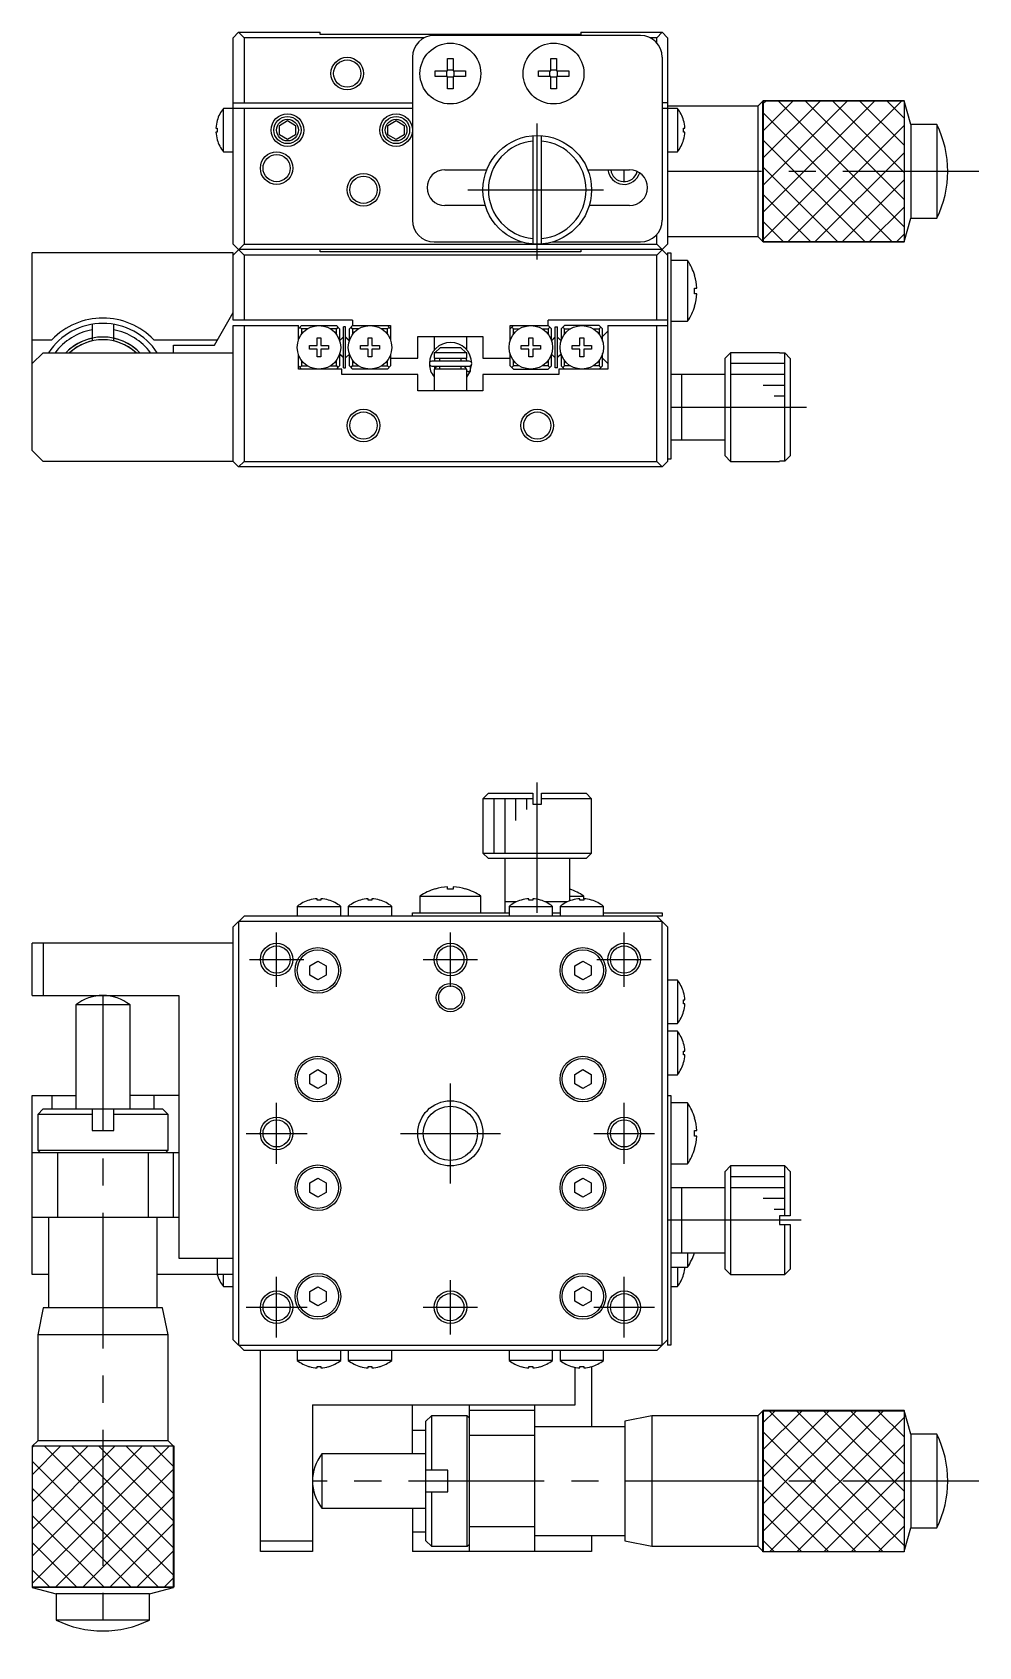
# Model space of a CAD drawing. Extents: x -35 to 380, y 1 to 266.
# Drawn here: x 104.2 to 191.4, y 117.4 to 266 of the extents above; entities that cross this region are included whole.
import ezdxf

# ---------------------------------------------------------------- set-up
doc = ezdxf.new("R2010")
doc.units = 0
doc.header["$LTSCALE"] = 10
doc.linetypes.add('CENTER', pattern=[2, 1.25, -0.25, 0.25, -0.25])
doc.layers.get('0').update_dxf_attribs({"linetype": 'CONTINUOUS'})
doc.layers.add('CENTER', color=1, linetype='CENTER')

msp = doc.modelspace()

# ---------------------------------------------------------------- linework, layer by layer
at = {"color": 7, "linetype": 'CONTINUOUS'}
for p, q in [((122.737379, 265.497063), (123.237379, 265.997063)), ((123.237379, 265.997063), (123.737379, 265.497063)), ((123.237379, 265.997063), (130.737379, 265.997063)), ((130.737379, 265.797063), (130.737379, 265.997063)), ((154.737379, 265.997063), (154.737379, 265.797063)), ((154.737379, 265.997063), (162.237379, 265.997063)), ((161.737379, 265.497063), (162.237379, 265.997063)), ((162.237379, 265.997063), (162.737379, 265.497063)), ((122.737379, 246.497063), (122.737379, 265.497063)), ((123.737379, 265.497063), (123.737379, 259.497063)), ((140.365599, 265.497063), (123.737379, 265.497063)), ((154.737379, 265.797063), (130.737379, 265.797063)), ((160.237379, 265.697063), (141.237379, 265.697063)), ((161.737379, 265.497063), (161.109158, 265.497063)), ((161.737379, 265.019938), (161.737379, 265.497063)), ((162.737379, 265.497063), (162.737379, 246.497063)), ((139.237379, 263.697063), (139.237379, 248.697063)), ((142.477379, 263.596202), (142.997379, 263.596202)), ((142.477379, 262.457063), (142.477379, 263.596202)), ((142.997379, 263.596202), (142.997379, 262.457063)), ((151.977379, 263.596202), (152.497379, 263.596202)), ((151.977379, 262.457063), (151.977379, 263.596202)), ((152.497379, 263.596202), (152.497379, 262.457063)), ((162.237379, 263.697063), (162.237379, 248.697063)), ((141.338239, 261.937063), (141.338239, 262.457063)), ((141.338239, 262.457063), (142.477379, 262.457063)), ((142.477379, 261.937063), (141.338239, 261.937063)), ((142.407937, 261.937063), (142.407937, 262.457063)), ((142.477379, 262.526504), (142.997379, 262.526504)), ((142.477379, 260.797923), (142.477379, 261.937063)), ((142.997379, 261.867621), (142.477379, 261.867621)), ((142.997379, 262.457063), (144.136518, 262.457063)), ((142.997379, 261.937063), (142.997379, 260.797923)), ((144.136518, 261.937063), (142.997379, 261.937063)), ((143.06682, 262.457063), (143.06682, 261.937063)), ((144.136518, 262.457063), (144.136518, 261.937063)), ((150.838239, 261.937063), (150.838239, 262.457063)), ((150.838239, 262.457063), (151.977379, 262.457063)), ((151.977379, 261.937063), (150.838239, 261.937063)), ((151.907937, 261.937063), (151.907937, 262.457063)), ((151.977379, 262.526504), (152.497379, 262.526504)), ((151.977379, 260.797923), (151.977379, 261.937063)), ((152.497379, 261.867621), (151.977379, 261.867621)), ((152.497379, 262.457063), (153.636518, 262.457063)), ((152.497379, 261.937063), (152.497379, 260.797923)), ((153.636518, 261.937063), (152.497379, 261.937063)), ((152.56682, 262.457063), (152.56682, 261.937063)), ((153.636518, 262.457063), (153.636518, 261.937063)), ((142.997379, 260.797923), (142.477379, 260.797923)), ((152.497379, 260.797923), (151.977379, 260.797923)), ((121.839379, 254.997063), (121.839379, 258.997063)), ((139.237379, 258.997063), (121.839379, 258.997063)), ((122.737379, 259.497063), (139.237379, 259.497063)), ((123.737379, 258.997063), (123.737379, 246.497063)), ((162.737379, 259.497063), (162.237379, 259.497063)), ((163.635378, 258.997063), (162.237379, 258.997063)), ((171.037383, 259.197059), (162.737379, 259.197059)), ((163.635378, 258.997063), (163.635378, 254.997063)), ((171.537385, 259.697062), (171.037383, 259.197059)), ((171.037383, 259.197059), (171.037383, 247.197067)), ((184.537386, 259.697062), (171.537385, 259.697062)), ((171.537385, 259.697062), (171.537385, 246.697064)), ((185.126874, 257.497063), (184.537386, 259.697062)), ((184.537386, 259.697062), (184.537386, 246.697064)), ((121.14752, 257.177063), (121.267857, 257.177063)), ((121.263234, 257.885678), (121.267857, 257.883424)), ((121.267857, 257.177063), (121.267857, 256.817063)), ((126.987379, 257.430075), (127.737379, 257.863088)), ((126.987379, 256.56405), (126.987379, 257.430075)), ((127.737379, 257.863088), (128.487379, 257.430075)), ((128.487379, 257.430075), (128.487379, 256.56405)), ((136.987379, 257.430075), (137.737379, 257.863088)), ((136.987379, 256.56405), (136.987379, 257.430075)), ((137.737379, 257.863088), (138.487379, 257.430075)), ((138.487379, 257.430075), (138.487379, 256.56405)), ((164.2069, 257.883424), (164.211523, 257.885678)), ((164.2069, 256.817063), (164.2069, 257.177063)), ((164.2069, 257.177063), (164.327237, 257.177063)), ((187.537385, 257.497063), (185.126874, 257.497063)), ((185.126874, 257.497063), (185.126874, 248.897063)), ((187.537385, 257.497063), (187.537385, 248.897063)), ((121.267857, 256.817063), (121.14752, 256.817063)), ((121.267857, 256.110701), (121.263234, 256.108447)), ((127.737379, 256.131037), (126.987379, 256.56405)), ((128.487379, 256.56405), (127.737379, 256.131037)), ((137.737379, 256.131037), (136.987379, 256.56405)), ((138.487379, 256.56405), (137.737379, 256.131037)), ((150.337379, 256.481037), (150.337379, 246.513088)), ((151.137379, 246.513088), (151.137379, 256.481037)), ((164.327237, 256.817063), (164.2069, 256.817063)), ((164.211523, 256.108447), (164.2069, 256.110701)), ((121.839379, 254.997063), (122.737379, 254.997063)), ((162.737379, 254.997063), (163.635378, 254.997063)), ((142.237379, 253.347063), (146.09222, 253.347063)), ((155.382537, 253.347063), (159.237379, 253.347063)), ((158.737379, 252.247063), (158.737379, 253.347063)), ((145.952245, 250.047063), (142.237379, 250.047063)), ((159.237379, 250.047063), (155.522512, 250.047063)), ((184.537386, 246.697064), (185.126874, 248.897063)), ((185.126874, 248.897063), (187.537385, 248.897063)), ((141.237379, 246.697063), (149.337379, 246.697063)), ((152.137379, 246.697063), (160.237379, 246.697063)), ((161.737379, 246.497063), (161.737379, 247.374187)), ((162.737379, 247.197067), (171.037383, 247.197067)), ((171.037383, 247.197067), (171.537385, 246.697064)), ((171.537385, 246.697064), (184.537386, 246.697064)), ((122.737379, 245.697063), (104.237379, 245.697063)), ((104.237379, 227.497063), (104.237379, 245.697063)), ((122.737379, 246.497063), (123.737379, 245.497063)), ((122.737379, 245.497063), (123.737379, 246.497063)), ((122.737379, 239.497063), (122.737379, 245.697063)), ((162.237379, 245.997063), (123.237379, 245.997063)), ((123.737379, 246.497063), (161.737379, 246.497063)), ((161.737379, 245.497063), (123.737379, 245.497063)), ((123.737379, 245.497063), (123.737379, 239.497063)), ((130.737379, 245.797063), (130.737379, 245.997063)), ((154.737379, 245.797063), (130.737379, 245.797063)), ((154.737379, 245.997063), (154.737379, 245.797063)), ((161.737379, 246.497063), (162.737379, 245.497063)), ((161.737379, 245.497063), (162.737379, 246.497063)), ((161.737379, 239.497063), (161.737379, 245.497063)), ((162.737379, 245.697063), (163.037379, 245.697063)), ((162.737379, 245.697063), (162.737379, 226.497063)), ((163.037379, 245.697063), (163.037379, 226.697063)), ((164.579842, 244.997063), (163.037379, 244.997063)), ((164.579842, 244.997063), (164.579842, 239.397063)), ((165.230583, 243.596202), (165.236752, 243.59921)), ((165.230583, 241.937063), (165.230583, 242.457063)), ((165.230583, 242.457063), (165.42384, 242.457063)), ((165.42384, 241.937063), (165.230583, 241.937063)), ((165.236752, 240.794915), (165.230583, 240.797923)), ((121.005328, 237.197063), (122.737378, 240.197063)), ((133.737379, 239.497063), (122.737379, 239.497063)), ((133.737379, 239.497063), (133.737379, 238.997063)), ((151.737379, 238.997063), (151.737379, 239.497063)), ((162.737379, 239.497063), (151.737379, 239.497063)), ((163.037379, 239.397063), (164.579842, 239.397063)), ((109.737378, 239.113142), (109.737378, 237.584545)), ((111.737378, 237.584545), (111.737378, 239.113142)), ((122.737379, 226.497063), (122.737379, 238.997063)), ((122.737379, 238.997063), (128.737379, 238.997063)), ((123.737379, 238.997063), (123.737379, 226.497063)), ((128.737379, 237.621562), (128.737379, 238.997063)), ((129.037379, 238.997063), (128.737379, 238.697063)), ((129.037379, 238.697063), (128.887379, 238.847063)), ((129.037379, 238.997063), (132.237379, 238.997063)), ((129.037379, 238.697063), (129.037379, 238.197063)), ((129.583813, 238.697063), (129.037379, 238.697063)), ((130.457379, 237.883424), (130.817379, 237.883424)), ((130.457379, 237.177063), (130.457379, 237.883424)), ((130.817379, 237.883424), (130.817379, 237.177063)), ((132.237379, 238.697063), (131.690944, 238.697063)), ((132.237379, 238.997063), (132.537379, 238.697063)), ((132.387379, 238.847063), (132.237379, 238.697063)), ((132.237379, 238.197063), (132.237379, 238.697063)), ((132.537379, 238.697063), (132.537379, 237.696111)), ((132.82828, 237.898624), (132.540778, 237.611122)), ((133.087379, 238.897063), (132.887379, 238.897063)), ((132.887379, 235.097063), (132.887379, 238.897063)), ((133.087379, 235.097063), (133.087379, 238.897063)), ((133.111122, 237.898624), (133.425513, 237.584233)), ((133.433979, 237.611122), (133.146478, 237.898624)), ((133.737379, 238.997063), (133.437379, 238.697063)), ((133.437379, 237.696111), (133.437379, 238.697063)), ((133.737379, 238.697063), (133.587379, 238.847063)), ((133.737379, 238.997063), (137.237379, 238.997063)), ((133.737379, 238.697063), (133.737379, 238.197063)), ((134.283813, 238.697063), (133.737379, 238.697063)), ((135.157379, 237.883424), (135.517379, 237.883424)), ((135.157379, 237.177063), (135.157379, 237.883424)), ((135.517379, 237.883424), (135.517379, 237.177063)), ((136.937379, 238.697063), (136.390944, 238.697063)), ((136.937379, 238.997063), (137.237379, 238.697063)), ((137.087379, 238.847063), (136.937379, 238.697063)), ((136.937379, 238.197063), (136.937379, 238.697063)), ((137.237379, 238.997063), (137.237379, 237.621562)), ((139.737379, 235.997063), (139.737379, 237.997063)), ((139.737379, 237.997063), (145.737379, 237.997063)), ((141.237379, 237.997063), (141.237379, 236.724808)), ((144.237379, 236.763426), (144.237379, 237.997063)), ((145.737379, 237.997063), (145.737379, 235.997063)), ((148.237379, 237.621562), (148.237379, 238.997063)), ((148.237379, 238.997063), (151.737379, 238.997063)), ((148.237379, 238.697063), (148.537379, 238.997063)), ((148.387379, 238.847063), (148.537379, 238.697063)), ((148.537379, 238.197063), (148.537379, 238.697063)), ((148.537379, 238.697063), (149.083813, 238.697063)), ((149.957379, 237.883424), (150.317379, 237.883424)), ((149.957379, 237.177063), (149.957379, 237.883424)), ((150.317379, 237.883424), (150.317379, 237.177063)), ((151.190944, 238.697063), (151.737379, 238.697063)), ((151.737379, 238.997063), (152.037379, 238.697063)), ((151.737379, 238.697063), (151.887379, 238.847063)), ((151.737379, 238.697063), (151.737379, 238.197063)), ((152.037379, 237.696111), (152.037379, 238.697063)), ((152.32828, 237.898624), (152.040778, 237.611122)), ((152.363635, 237.898624), (152.049244, 237.584233)), ((152.387379, 238.897063), (152.587379, 238.897063)), ((152.387379, 235.097063), (152.387379, 238.897063)), ((152.587379, 235.097063), (152.587379, 238.897063)), ((152.933979, 237.611122), (152.646478, 237.898624)), ((152.937379, 238.697063), (153.237379, 238.997063)), ((152.937379, 238.697063), (152.937379, 237.696111)), ((153.087379, 238.847063), (153.237379, 238.697063)), ((156.437379, 238.997063), (153.237379, 238.997063)), ((153.237379, 238.697063), (153.783813, 238.697063)), ((153.237379, 238.197063), (153.237379, 238.697063)), ((154.657379, 237.883424), (155.017379, 237.883424)), ((154.657379, 237.177063), (154.657379, 237.883424)), ((155.017379, 237.883424), (155.017379, 237.177063)), ((155.890944, 238.697063), (156.437379, 238.697063)), ((156.437379, 238.997063), (156.737379, 238.697063)), ((156.437379, 238.697063), (156.587379, 238.847063)), ((156.437379, 238.697063), (156.437379, 238.197063)), ((156.737379, 237.621562), (156.737379, 238.697063)), ((157.237379, 238.477807), (156.756635, 237.997063)), ((156.756635, 237.559607), (156.756635, 237.997063)), ((157.237379, 238.997063), (157.237379, 234.997063)), ((157.237379, 238.997063), (162.737379, 238.997063)), ((161.737379, 226.497063), (161.737379, 238.997063)), ((104.237379, 237.697063), (106.046963, 237.697063)), ((105.237379, 236.497063), (104.237379, 235.497063)), ((105.237379, 236.497063), (122.737379, 236.497063)), ((115.427794, 237.697063), (121.294003, 237.697063)), ((117.237379, 237.197063), (121.005328, 237.197063)), ((117.237379, 236.497063), (117.237379, 237.197063)), ((128.737379, 234.997063), (128.737379, 236.372563)), ((129.751017, 237.177063), (130.457379, 237.177063)), ((129.751017, 236.817063), (129.751017, 237.177063)), ((130.457379, 236.817063), (129.751017, 236.817063)), ((130.457379, 236.110701), (130.457379, 236.817063)), ((130.817379, 237.177063), (131.52374, 237.177063)), ((130.817379, 236.817063), (130.817379, 236.110701)), ((131.52374, 236.817063), (130.817379, 236.817063)), ((131.52374, 237.177063), (131.52374, 236.817063)), ((132.518256, 237.676989), (132.537379, 237.696111)), ((132.537379, 236.298014), (132.518256, 236.317136)), ((132.537379, 236.298014), (132.537379, 235.297063)), ((132.540778, 236.383003), (132.82828, 236.095501)), ((132.863635, 236.095501), (132.549244, 236.409892)), ((133.146478, 236.095501), (133.433979, 236.383003)), ((133.437379, 237.696111), (133.456501, 237.676989)), ((133.456501, 236.317136), (133.437379, 236.298014)), ((133.437379, 235.297063), (133.437379, 236.298014)), ((134.451017, 237.177063), (135.157379, 237.177063)), ((134.451017, 236.817063), (134.451017, 237.177063)), ((135.157379, 236.817063), (134.451017, 236.817063)), ((135.157379, 236.110701), (135.157379, 236.817063)), ((135.517379, 237.177063), (136.22374, 237.177063)), ((135.517379, 236.817063), (135.517379, 236.110701)), ((136.22374, 236.817063), (135.517379, 236.817063)), ((136.22374, 237.177063), (136.22374, 236.817063)), ((137.237379, 236.372563), (137.237379, 235.297063)), ((141.237379, 236.497063), (141.237379, 235.997063)), ((144.237379, 236.497063), (141.237379, 236.497063)), ((141.291695, 236.497063), (141.820863, 236.997063)), ((141.820863, 236.997063), (143.653894, 236.997063)), ((143.653894, 236.997063), (144.183062, 236.497063)), ((144.237379, 235.997063), (144.237379, 236.497063)), ((148.237379, 235.297063), (148.237379, 236.372563)), ((149.251017, 237.177063), (149.957379, 237.177063)), ((149.251017, 236.817063), (149.251017, 237.177063)), ((149.957379, 236.817063), (149.251017, 236.817063)), ((149.957379, 236.110701), (149.957379, 236.817063)), ((150.317379, 237.177063), (151.02374, 237.177063)), ((150.317379, 236.817063), (150.317379, 236.110701)), ((151.02374, 236.817063), (150.317379, 236.817063)), ((151.02374, 237.177063), (151.02374, 236.817063)), ((152.037379, 237.696111), (152.018256, 237.676989)), ((152.018256, 236.317136), (152.037379, 236.298014)), ((152.037379, 235.297063), (152.037379, 236.298014)), ((152.040778, 236.383003), (152.32828, 236.095501)), ((152.611122, 236.095501), (152.925513, 236.409892)), ((152.646478, 236.095501), (152.933979, 236.383003)), ((152.956501, 237.676989), (152.937379, 237.696111)), ((152.937379, 236.298014), (152.956501, 236.317136)), ((152.937379, 236.298014), (152.937379, 235.297063)), ((153.951017, 237.177063), (154.657379, 237.177063)), ((153.951017, 236.817063), (153.951017, 237.177063)), ((154.657379, 236.817063), (153.951017, 236.817063)), ((154.657379, 236.110701), (154.657379, 236.817063)), ((155.017379, 237.177063), (155.72374, 237.177063)), ((155.017379, 236.817063), (155.017379, 236.110701)), ((155.72374, 236.817063), (155.017379, 236.817063)), ((155.72374, 237.177063), (155.72374, 236.817063)), ((156.737379, 235.297063), (156.737379, 236.372563)), ((156.756635, 235.997063), (156.756635, 236.434518)), ((168.537379, 236.497063), (168.037379, 235.997063)), ((168.537379, 236.497063), (168.537379, 226.497063)), ((173.037379, 236.497063), (168.537379, 236.497063)), ((173.037379, 236.497063), (173.037379, 236.481037)), ((173.037379, 236.481037), (173.537379, 236.481037)), ((173.537379, 226.513088), (173.537379, 236.481037)), ((173.537379, 236.481037), (174.037379, 235.979249)), ((128.737379, 235.297063), (129.037379, 234.997063)), ((132.737379, 234.997063), (128.737379, 234.997063)), ((128.887379, 235.147063), (129.037379, 235.297063)), ((129.037379, 235.797063), (129.037379, 235.297063)), ((129.037379, 235.297063), (129.583813, 235.297063)), ((130.817379, 236.110701), (130.457379, 236.110701)), ((131.690944, 235.297063), (132.237379, 235.297063)), ((132.237379, 235.297063), (132.237379, 235.797063)), ((132.237379, 235.297063), (132.387379, 235.147063)), ((132.537379, 235.297063), (132.237379, 234.997063)), ((132.737379, 234.497063), (132.737379, 234.997063)), ((132.887379, 235.097063), (133.087379, 235.097063)), ((133.437379, 235.297063), (133.737379, 234.997063)), ((133.587379, 235.147063), (133.737379, 235.297063)), ((133.737379, 235.797063), (133.737379, 235.297063)), ((133.737379, 235.297063), (134.283813, 235.297063)), ((136.937379, 234.997063), (133.737379, 234.997063)), ((135.517379, 236.110701), (135.157379, 236.110701)), ((136.390944, 235.297063), (136.937379, 235.297063)), ((136.937379, 235.297063), (136.937379, 235.797063)), ((136.937379, 235.297063), (137.087379, 235.147063)), ((137.237379, 235.297063), (136.937379, 234.997063)), ((137.237379, 235.997063), (139.737379, 235.997063)), ((144.478034, 235.725904), (141.028034, 235.725904)), ((141.028034, 235.275904), (144.478034, 235.275904)), ((141.237379, 235.997063), (144.237379, 235.997063)), ((144.237379, 234.997063), (141.237379, 234.997063)), ((141.237379, 234.997063), (141.237379, 232.997063)), ((141.339255, 234.997025), (141.268836, 235.275868)), ((141.269111, 235.725958), (141.336363, 235.997207)), ((141.356411, 235.006434), (141.356778, 235.020057)), ((141.356567, 234.99706), (141.356411, 235.006434)), ((141.356778, 235.020057), (141.357847, 235.033646)), ((141.357847, 235.033646), (141.359616, 235.047162)), ((141.359616, 235.047162), (141.362079, 235.060569)), ((141.362079, 235.060569), (141.365228, 235.07383)), ((141.365228, 235.07383), (141.369053, 235.08691)), ((141.369053, 235.08691), (141.373542, 235.099772)), ((141.373542, 235.099772), (141.378681, 235.112384)), ((141.378681, 235.112384), (141.384454, 235.124712)), ((141.384454, 235.124712), (141.390843, 235.136726)), ((141.390843, 235.136726), (141.39783, 235.148394)), ((141.39783, 235.148394), (141.405393, 235.159688)), ((141.405393, 235.159688), (141.41351, 235.170581)), ((141.41351, 235.170581), (141.422159, 235.181047)), ((141.422159, 235.181047), (141.431315, 235.191062)), ((141.431315, 235.191062), (141.440952, 235.200603)), ((141.440952, 235.200603), (141.451045, 235.209648)), ((141.451045, 235.209648), (141.461567, 235.218179)), ((141.461567, 235.218179), (141.472491, 235.226176)), ((141.472491, 235.226176), (141.483788, 235.233623)), ((141.483788, 235.233623), (141.49543, 235.240505)), ((141.49543, 235.240505), (141.507388, 235.246807)), ((141.507388, 235.246807), (141.519633, 235.252517)), ((141.519633, 235.252517), (141.532135, 235.257624)), ((141.532135, 235.257624), (141.544865, 235.262117)), ((141.544865, 235.262117), (141.557792, 235.265989)), ((141.557792, 235.265989), (141.570887, 235.269231)), ((141.570887, 235.269231), (141.584117, 235.271838)), ((141.584117, 235.271838), (141.597454, 235.273805)), ((141.597454, 235.273805), (141.610867, 235.275129)), ((141.610867, 235.275129), (141.624325, 235.275807)), ((141.624325, 235.275807), (141.631541, 235.275904)), ((141.737379, 235.997063), (141.737379, 235.725904)), ((141.737379, 235.275904), (141.737379, 234.997063)), ((143.737379, 235.725904), (143.737379, 235.997063)), ((143.737379, 234.997063), (143.737379, 235.275904)), ((143.874528, 235.275904), (143.887288, 235.275606)), ((143.887288, 235.275606), (143.900725, 235.274663)), ((143.900725, 235.274663), (143.9141, 235.273075)), ((143.9141, 235.273075), (143.927381, 235.270848)), ((143.927381, 235.270848), (143.940539, 235.267985)), ((143.940539, 235.267985), (143.953543, 235.264493)), ((143.953543, 235.264493), (143.966363, 235.260379)), ((143.966363, 235.260379), (143.97897, 235.255651)), ((143.97897, 235.255651), (143.991335, 235.250319)), ((143.991335, 235.250319), (144.003429, 235.244393)), ((144.003429, 235.244393), (144.015222, 235.237887)), ((144.015222, 235.237887), (144.026687, 235.230812)), ((144.026687, 235.230812), (144.037796, 235.223185)), ((144.037796, 235.223185), (144.048522, 235.21502)), ((144.048522, 235.21502), (144.058838, 235.206335)), ((144.058838, 235.206335), (144.068717, 235.197148)), ((144.068717, 235.197148), (144.078135, 235.187479)), ((144.078135, 235.187479), (144.087065, 235.17735)), ((144.087065, 235.17735), (144.095486, 235.166783)), ((144.095486, 235.166783), (144.103372, 235.155801)), ((144.103372, 235.155801), (144.110702, 235.14443)), ((144.110702, 235.14443), (144.117456, 235.132696)), ((144.117456, 235.132696), (144.123612, 235.120628)), ((144.123612, 235.120628), (144.129153, 235.108255)), ((144.129153, 235.108255), (144.134061, 235.095607)), ((144.134061, 235.095607), (144.138321, 235.082716)), ((144.138321, 235.082716), (144.14192, 235.069616)), ((144.14192, 235.069616), (144.144844, 235.05634)), ((144.144844, 235.05634), (144.147083, 235.042923)), ((144.147083, 235.042923), (144.148631, 235.029402)), ((144.148631, 235.029402), (144.14948, 235.015812)), ((144.14948, 235.015812), (144.149628, 235.002191)), ((144.149628, 235.002191), (144.149501, 234.997059)), ((144.169528, 235.997096), (144.237187, 235.725961)), ((144.534826, 234.7116), (144.237367, 234.810825)), ((144.237379, 232.997063), (144.237379, 234.997063)), ((144.253331, 234.813349), (144.237379, 234.821394)), ((144.269871, 234.80528), (144.253331, 234.813349)), ((144.286877, 234.797247), (144.269871, 234.80528)), ((144.304224, 234.789308), (144.286877, 234.797247)), ((144.534877, 234.711815), (144.701481, 235.471206)), ((144.547238, 235.274765), (144.542775, 235.285522)), ((144.559839, 235.241313), (144.547238, 235.274765)), ((144.570751, 235.207287), (144.559839, 235.241313)), ((144.56461, 234.78516), (144.574812, 234.819412)), ((144.579948, 235.172769), (144.570751, 235.207287)), ((144.574812, 234.819412), (144.583287, 234.854118)), ((144.587408, 235.137844), (144.579948, 235.172769)), ((144.583287, 234.854118), (144.590016, 234.889195)), ((144.593113, 235.102597), (144.587408, 235.137844)), ((144.590016, 234.889195), (144.594981, 234.924556)), ((144.597049, 235.067114), (144.593113, 235.102597)), ((144.594981, 234.924556), (144.598173, 234.960116)), ((144.599208, 235.031482), (144.597049, 235.067114)), ((144.598173, 234.960116), (144.599582, 234.995787)), ((144.599582, 234.995787), (144.599208, 235.031482)), ((145.737379, 235.997063), (148.237379, 235.997063)), ((148.237379, 235.297063), (148.537379, 234.997063)), ((148.537379, 235.297063), (148.387379, 235.147063)), ((148.537379, 235.297063), (148.537379, 235.797063)), ((149.083813, 235.297063), (148.537379, 235.297063)), ((148.537379, 234.997063), (151.737379, 234.997063)), ((150.317379, 236.110701), (149.957379, 236.110701)), ((151.737379, 235.297063), (151.190944, 235.297063)), ((151.737379, 235.797063), (151.737379, 235.297063)), ((151.887379, 235.147063), (151.737379, 235.297063)), ((152.037379, 235.297063), (151.737379, 234.997063)), ((152.587379, 235.097063), (152.387379, 235.097063)), ((152.737379, 234.997063), (152.737379, 234.497063)), ((157.237379, 234.997063), (152.737379, 234.997063)), ((152.937379, 235.297063), (153.237379, 234.997063)), ((153.237379, 235.297063), (153.087379, 235.147063)), ((153.237379, 235.297063), (153.237379, 235.797063)), ((153.783813, 235.297063), (153.237379, 235.297063)), ((155.017379, 236.110701), (154.657379, 236.110701)), ((156.437379, 235.297063), (155.890944, 235.297063)), ((156.437379, 235.797063), (156.437379, 235.297063)), ((156.587379, 235.147063), (156.437379, 235.297063)), ((156.737379, 235.297063), (156.437379, 234.997063)), ((156.756635, 235.997063), (157.237379, 235.516319)), ((168.037379, 226.997063), (168.037379, 235.997063)), ((174.037379, 235.979249), (174.037379, 227.014876)), ((139.737379, 234.497063), (132.737379, 234.497063)), ((139.737379, 232.997063), (139.737379, 234.497063)), ((140.941369, 234.782762), (140.966182, 234.720097)), ((140.966288, 234.724536), (140.965811, 234.72182)), ((140.966182, 234.720097), (140.965811, 234.72182)), ((140.965814, 234.721814), (140.967226, 234.722425)), ((140.966657, 234.719271), (140.966182, 234.720097)), ((144.237582, 234.238833), (144.538814, 234.720662)), ((144.321787, 234.781521), (144.304224, 234.789308)), ((144.339437, 234.773943), (144.321787, 234.781521)), ((144.357044, 234.76663), (144.339437, 234.773943)), ((144.374482, 234.759635), (144.357044, 234.76663)), ((144.391621, 234.753008), (144.374482, 234.759635)), ((144.408337, 234.746798), (144.391621, 234.753008)), ((144.424509, 234.741052), (144.408337, 234.746798)), ((144.440017, 234.735809), (144.424509, 234.741052)), ((144.454749, 234.73111), (144.440017, 234.735809)), ((144.468596, 234.726988), (144.454749, 234.73111)), ((144.481459, 234.723473), (144.468596, 234.726988)), ((144.493243, 234.720591), (144.481459, 234.723473)), ((144.503862, 234.718362), (144.493243, 234.720591)), ((144.513238, 234.716805), (144.503862, 234.718362)), ((144.521303, 234.715928), (144.513238, 234.716805)), ((144.527998, 234.71574), (144.521303, 234.715928)), ((144.523977, 234.687601), (144.534877, 234.711815)), ((144.533274, 234.716241), (144.527998, 234.71574)), ((144.537093, 234.717428), (144.533274, 234.716241)), ((144.539426, 234.719292), (144.537093, 234.717428)), ((144.540257, 234.72182), (144.539426, 234.719292)), ((144.539886, 234.720097), (144.552705, 234.75145)), ((144.552705, 234.75145), (144.56461, 234.78516)), ((145.737379, 234.497063), (145.737379, 232.997063)), ((152.737379, 234.497063), (145.737379, 234.497063)), ((168.037379, 234.497063), (163.037379, 234.497063)), ((164.037379, 228.497063), (164.037379, 234.497063)), ((145.737379, 232.997063), (139.737379, 232.997063)), ((104.237379, 227.497063), (105.237379, 226.497063)), ((163.037379, 228.497063), (168.037379, 228.497063)), ((122.737379, 226.497063), (105.237379, 226.497063)), ((122.737379, 226.497063), (123.237379, 225.997063)), ((123.237379, 225.997063), (123.737379, 226.497063)), ((162.237379, 225.997063), (123.237379, 225.997063)), ((123.737379, 226.497063), (161.737379, 226.497063)), ((161.737379, 226.497063), (162.237379, 225.997063)), ((162.237379, 225.997063), (162.737379, 226.497063)), ((163.037379, 226.697063), (162.737379, 226.697063)), ((168.037379, 226.997063), (168.537379, 226.497063)), ((168.537379, 226.497063), (173.037379, 226.497063)), ((173.537379, 226.513088), (173.037379, 226.513088)), ((173.037379, 226.513088), (173.037379, 226.497063)), ((174.037379, 227.014876), (173.537379, 226.513088)), ((146.237379, 195.946013), (145.737379, 195.446013)), ((150.337379, 195.446013), (145.737379, 195.446013)), ((145.737379, 195.446013), (145.737379, 190.446013)), ((146.237379, 195.946013), (150.337379, 195.946013)), ((150.337379, 195.946013), (150.337379, 194.946013)), ((150.337379, 194.946013), (151.137379, 194.946013)), ((151.137379, 194.946013), (151.137379, 195.946013)), ((151.137379, 195.946013), (155.237379, 195.946013)), ((155.737379, 195.446013), (151.137379, 195.446013)), ((155.737379, 195.446013), (155.237379, 195.946013)), ((155.737379, 190.446013), (155.737379, 195.446013)), ((145.737379, 190.446013), (155.737379, 190.446013)), ((145.737379, 190.446013), (146.237379, 189.946013)), ((155.237379, 189.946013), (155.737379, 190.446013)), ((155.237379, 189.946013), (146.237379, 189.946013)), ((147.737379, 189.946013), (147.737379, 184.946013)), ((153.737379, 186.051009), (153.737379, 189.946013)), ((142.477379, 187.139218), (142.477379, 187.332475)), ((142.997379, 187.332475), (142.997379, 187.139218)), ((129.751017, 186.115535), (129.748763, 186.120157)), ((130.457379, 186.115535), (130.457379, 186.235872)), ((130.817379, 186.115535), (130.457379, 186.115535)), ((130.817379, 186.235872), (130.817379, 186.115535)), ((131.525994, 186.120157), (131.52374, 186.115535)), ((134.451017, 186.115535), (134.448763, 186.120157)), ((135.157379, 186.115535), (135.157379, 186.235872)), ((135.517379, 186.115535), (135.157379, 186.115535)), ((135.517379, 186.235872), (135.517379, 186.115535)), ((136.225994, 186.120157), (136.22374, 186.115535)), ((139.937379, 186.488476), (145.537379, 186.488476)), ((139.937379, 186.488476), (139.937379, 184.946013)), ((141.338239, 187.139218), (141.335231, 187.145386)), ((142.997379, 187.139218), (142.477379, 187.139218)), ((144.139526, 187.145386), (144.136518, 187.139218)), ((145.537379, 184.946013), (145.537379, 186.488476)), ((148.784604, 185.946013), (147.737379, 185.946013)), ((149.251017, 186.115535), (149.248763, 186.120157)), ((149.957379, 186.115535), (149.957379, 186.235872)), ((150.317379, 186.115535), (149.957379, 186.115535)), ((150.317379, 186.235872), (150.317379, 186.115535)), ((151.025994, 186.120157), (151.02374, 186.115535)), ((153.484604, 185.946013), (151.490153, 185.946013)), ((153.737379, 186.488476), (155.037379, 186.488476)), ((153.951017, 186.115535), (153.948763, 186.120157)), ((154.657379, 186.115535), (154.657379, 186.235872)), ((155.017379, 186.115535), (154.657379, 186.115535)), ((155.017379, 186.235872), (155.017379, 186.115535)), ((155.037379, 186.234681), (155.037379, 186.488476)), ((155.725994, 186.120157), (155.72374, 186.115535)), ((122.737379, 183.646013), (123.737379, 184.646013)), ((162.237379, 184.646013), (123.737379, 184.646013)), ((128.637379, 185.544013), (128.637379, 184.646013)), ((128.637379, 185.544013), (132.637379, 185.544013)), ((132.637379, 184.646013), (132.637379, 185.544013)), ((133.337379, 185.544013), (133.337379, 184.646013)), ((133.337379, 185.544013), (137.337379, 185.544013)), ((137.337379, 184.646013), (137.337379, 185.544013)), ((139.237379, 184.646013), (139.237379, 184.946013)), ((139.237379, 184.946013), (148.137379, 184.946013)), ((148.137379, 185.544013), (148.137379, 184.646013)), ((148.137379, 185.544013), (152.137379, 185.544013)), ((152.137379, 184.646013), (152.137379, 185.544013)), ((152.137379, 184.946013), (152.837379, 184.946013)), ((152.837379, 185.544013), (152.837379, 184.646013)), ((152.837379, 185.544013), (156.837379, 185.544013)), ((156.837379, 184.646013), (156.837379, 185.544013)), ((156.837379, 184.946013), (162.237379, 184.946013)), ((161.737379, 184.646013), (162.737379, 183.646013)), ((162.237379, 184.946013), (162.237379, 184.646013)), ((122.737379, 145.646013), (122.737379, 183.646013)), ((162.237379, 184.146013), (123.237379, 184.146013)), ((123.237379, 184.146013), (123.237379, 145.146013)), ((162.237379, 145.146013), (162.237379, 184.146013)), ((162.737379, 183.646013), (162.737379, 145.146013)), ((104.237379, 177.346013), (104.237379, 182.146013)), ((122.737379, 182.146013), (104.237379, 182.146013)), ((105.237379, 182.146013), (105.237379, 177.346013)), ((129.787379, 180.079026), (130.537379, 180.512039)), ((129.787379, 179.213001), (129.787379, 180.079026)), ((130.537379, 180.512039), (131.287379, 180.079026)), ((131.287379, 180.079026), (131.287379, 179.213001)), ((154.187379, 180.079026), (154.937379, 180.512039)), ((154.187379, 179.213001), (154.187379, 180.079026)), ((154.937379, 180.512039), (155.687379, 180.079026)), ((155.687379, 180.079026), (155.687379, 179.213001)), ((130.537379, 178.779988), (129.787379, 179.213001)), ((131.287379, 179.213001), (130.537379, 178.779988)), ((154.937379, 178.779988), (154.187379, 179.213001)), ((155.687379, 179.213001), (154.937379, 178.779988)), ((163.635378, 178.746013), (162.737379, 178.746013)), ((163.635378, 178.746013), (163.635378, 174.746013)), ((104.237379, 177.346013), (117.737379, 177.346013)), ((117.737379, 177.346013), (117.737379, 153.146013)), ((164.2069, 177.632375), (164.211523, 177.634629)), ((164.2069, 176.926013), (164.327237, 176.926013)), ((164.2069, 176.566013), (164.2069, 176.926013)), ((108.237383, 176.468504), (108.237383, 166.896013)), ((113.237375, 176.468504), (108.237383, 176.468504)), ((113.237375, 166.896013), (113.237375, 176.468504)), ((164.327237, 176.566013), (164.2069, 176.566013)), ((164.211523, 175.857397), (164.2069, 175.859652)), ((162.737379, 174.746013), (163.635378, 174.746013)), ((163.635378, 174.046013), (162.737379, 174.046013)), ((163.635378, 174.046013), (163.635378, 170.046013)), ((164.2069, 172.932375), (164.211523, 172.934629)), ((164.2069, 172.226013), (164.327237, 172.226013)), ((164.2069, 171.866013), (164.2069, 172.226013)), ((164.327237, 171.866013), (164.2069, 171.866013)), ((164.211523, 171.157397), (164.2069, 171.159652)), ((129.787379, 170.079026), (130.537379, 170.512039)), ((129.787379, 169.213001), (129.787379, 170.079026)), ((130.537379, 170.512039), (131.287379, 170.079026)), ((131.287379, 170.079026), (131.287379, 169.213001)), ((154.187379, 170.079026), (154.937379, 170.512039)), ((154.187379, 169.213001), (154.187379, 170.079026)), ((154.937379, 170.512039), (155.687379, 170.079026)), ((155.687379, 170.079026), (155.687379, 169.213001)), ((162.737379, 170.046013), (163.635378, 170.046013)), ((104.237379, 151.646013), (104.237379, 168.146013)), ((104.237379, 168.146013), (108.237383, 168.146013)), ((106.046963, 168.146013), (106.046963, 166.896013)), ((117.737379, 168.146013), (113.237375, 168.146013)), ((115.427794, 168.146013), (115.427794, 166.896013)), ((130.537379, 168.779988), (129.787379, 169.213001)), ((131.287379, 169.213001), (130.537379, 168.779988)), ((154.937379, 168.779988), (154.187379, 169.213001)), ((155.687379, 169.213001), (154.937379, 168.779988)), ((162.737379, 168.146013), (163.037379, 168.146013)), ((163.037379, 168.146013), (163.037379, 145.146013)), ((105.237379, 166.896013), (104.737379, 166.396013)), ((105.237379, 166.896013), (116.237379, 166.896013)), ((109.737379, 166.896013), (109.737379, 164.896013)), ((111.737379, 164.896013), (111.737379, 166.896013)), ((116.737379, 166.396013), (116.237379, 166.896013)), ((164.579842, 167.446013), (163.037379, 167.446013)), ((164.579842, 167.446013), (164.579842, 161.846013)), ((109.737379, 166.396013), (104.737379, 166.396013)), ((104.737379, 166.396013), (104.737379, 163.096013)), ((116.737379, 166.396013), (111.737379, 166.396013)), ((116.737379, 163.096013), (116.737379, 166.396013)), ((165.230583, 166.045153), (165.236752, 166.048161)), ((109.737379, 164.896013), (111.737379, 164.896013)), ((165.230583, 164.906013), (165.42384, 164.906013)), ((165.230583, 164.386013), (165.230583, 164.906013)), ((165.42384, 164.386013), (165.230583, 164.386013)), ((104.237379, 162.896013), (117.737379, 162.896013)), ((104.737379, 163.096013), (116.737379, 163.096013)), ((104.737379, 163.096013), (104.937379, 162.896013)), ((106.54678, 162.896013), (106.54678, 156.896013)), ((114.94315, 156.896013), (114.94315, 162.896013)), ((116.537379, 162.896013), (116.737379, 163.096013)), ((117.237379, 156.896013), (117.237379, 162.896013)), ((165.236752, 163.243866), (165.230583, 163.246874)), ((129.787379, 160.079026), (130.537379, 160.512039)), ((130.537379, 160.512039), (131.287379, 160.079026)), ((154.187379, 160.079026), (154.937379, 160.512039)), ((154.937379, 160.512039), (155.687379, 160.079026)), ((163.037379, 161.846013), (164.579842, 161.846013)), ((168.537379, 161.646013), (168.037379, 161.146013)), ((168.037379, 152.146013), (168.037379, 161.146013)), ((168.537379, 161.646013), (168.537379, 151.646013)), ((173.537379, 161.646013), (168.537379, 161.646013)), ((173.537379, 157.046013), (173.537379, 161.646013)), ((174.037379, 161.146013), (173.537379, 161.646013)), ((174.037379, 161.146013), (174.037379, 157.046013)), ((129.787379, 159.213001), (129.787379, 160.079026)), ((130.537379, 158.779988), (129.787379, 159.213001)), ((131.287379, 159.213001), (130.537379, 158.779988)), ((131.287379, 160.079026), (131.287379, 159.213001)), ((154.187379, 159.213001), (154.187379, 160.079026)), ((154.937379, 158.779988), (154.187379, 159.213001)), ((155.687379, 159.213001), (154.937379, 158.779988)), ((155.687379, 160.079026), (155.687379, 159.213001)), ((168.037379, 159.646013), (163.037379, 159.646013)), ((164.037379, 153.646013), (164.037379, 159.646013)), ((117.737379, 156.896013), (104.237379, 156.896013)), ((105.737379, 156.896013), (105.737379, 148.596013)), ((115.737379, 148.596013), (115.737379, 156.896013)), ((174.037379, 157.046013), (173.037379, 157.046013)), ((173.037379, 157.046013), (173.037379, 156.246013)), ((173.037379, 156.246013), (174.037379, 156.246013)), ((173.537379, 151.646013), (173.537379, 156.246013)), ((174.037379, 156.246013), (174.037379, 152.146013)), ((117.737379, 153.146013), (122.737379, 153.146013)), ((121.294003, 151.646013), (121.294003, 153.146013)), ((163.037379, 153.646013), (168.037379, 153.646013)), ((164.579842, 153.646013), (164.579842, 152.346013)), ((105.737379, 151.646013), (104.237379, 151.646013)), ((122.737379, 151.646013), (115.737379, 151.646013)), ((121.839379, 150.546013), (121.839379, 151.646013)), ((163.037379, 152.346013), (164.579842, 152.346013)), ((163.635378, 152.346013), (163.635378, 150.546013)), ((164.211523, 151.657397), (164.2069, 151.659652)), ((168.037379, 152.146013), (168.537379, 151.646013)), ((168.537379, 151.646013), (173.537379, 151.646013)), ((173.537379, 151.646013), (174.037379, 152.146013)), ((121.839379, 150.546013), (122.737379, 150.546013)), ((129.787379, 150.079026), (130.537379, 150.512039)), ((130.537379, 150.512039), (131.287379, 150.079026)), ((154.187379, 150.079026), (154.937379, 150.512039)), ((154.937379, 150.512039), (155.687379, 150.079026)), ((163.037379, 150.546013), (163.635378, 150.546013)), ((129.787379, 149.213001), (129.787379, 150.079026)), ((130.537379, 148.779988), (129.787379, 149.213001)), ((131.287379, 149.213001), (130.537379, 148.779988)), ((131.287379, 150.079026), (131.287379, 149.213001)), ((154.187379, 149.213001), (154.187379, 150.079026)), ((154.937379, 148.779988), (154.187379, 149.213001)), ((155.687379, 149.213001), (154.937379, 148.779988)), ((155.687379, 150.079026), (155.687379, 149.213001)), ((105.237382, 148.596013), (104.737383, 146.096014)), ((116.237376, 148.596013), (105.237382, 148.596013)), ((116.737375, 146.096014), (116.237376, 148.596013)), ((104.737383, 146.096014), (104.737383, 136.346009)), ((116.737375, 146.096014), (104.737383, 146.096014)), ((116.737375, 136.346009), (116.737375, 146.096014)), ((123.737379, 144.646013), (122.737379, 145.646013)), ((162.737379, 145.646013), (161.737379, 144.646013)), ((123.237379, 145.146013), (162.237379, 145.146013)), ((161.737379, 144.646013), (123.737379, 144.646013)), ((125.237379, 126.146013), (125.237379, 144.646013)), ((128.637379, 144.646013), (128.637379, 143.748014)), ((132.637379, 143.748014), (132.637379, 144.646013)), ((133.337379, 144.646013), (133.337379, 143.748014)), ((137.337379, 143.748014), (137.337379, 144.646013)), ((148.137379, 144.646013), (148.137379, 143.748014)), ((152.137379, 143.748014), (152.137379, 144.646013)), ((152.837379, 144.646013), (152.837379, 143.748014)), ((156.837379, 143.748014), (156.837379, 144.646013)), ((163.037379, 145.146013), (162.737379, 145.146013)), ((132.637379, 143.748014), (128.637379, 143.748014)), ((129.748763, 143.171869), (129.751017, 143.176492)), ((130.457379, 143.176492), (130.817379, 143.176492)), ((130.457379, 143.056154), (130.457379, 143.176492)), ((130.817379, 143.176492), (130.817379, 143.056154)), ((131.52374, 143.176492), (131.525994, 143.171869)), ((137.337379, 143.748014), (133.337379, 143.748014)), ((134.448763, 143.171869), (134.451017, 143.176492)), ((135.157379, 143.176492), (135.517379, 143.176492)), ((135.157379, 143.056154), (135.157379, 143.176492)), ((135.517379, 143.176492), (135.517379, 143.056154)), ((136.22374, 143.176492), (136.225994, 143.171869)), ((152.137379, 143.748014), (148.137379, 143.748014)), ((149.248763, 143.171869), (149.251017, 143.176492)), ((149.957379, 143.176492), (150.317379, 143.176492)), ((149.957379, 143.056154), (149.957379, 143.176492)), ((150.317379, 143.176492), (150.317379, 143.056154)), ((151.02374, 143.176492), (151.025994, 143.171869)), ((156.837379, 143.748014), (152.837379, 143.748014)), ((153.948763, 143.171869), (153.951017, 143.176492)), ((154.237379, 139.646013), (154.237379, 143.107925)), ((154.657379, 143.176492), (155.017379, 143.176492)), ((154.657379, 143.056154), (154.657379, 143.176492)), ((155.017379, 143.176492), (155.017379, 143.056154)), ((155.72374, 143.176492), (155.725994, 143.171869)), ((155.737379, 143.175183), (155.737379, 137.646013)), ((130.037379, 139.646013), (154.237379, 139.646013)), ((130.037379, 139.646013), (130.037379, 126.146013)), ((139.237379, 135.146009), (139.237379, 139.646013)), ((140.987379, 138.646013), (140.487379, 138.146013)), ((140.987379, 138.646013), (140.987379, 133.646013)), ((144.287379, 138.646013), (140.987379, 138.646013)), ((144.287379, 126.646013), (144.287379, 138.646013)), ((144.487379, 138.446013), (144.287379, 138.646013)), ((144.487379, 126.146013), (144.487379, 139.646013)), ((150.487379, 139.146013), (144.487379, 139.146013)), ((150.487379, 139.646013), (150.487379, 126.146013)), ((161.287378, 138.646009), (158.787379, 138.14601)), ((171.037383, 138.646009), (161.287378, 138.646009)), ((161.287378, 138.646009), (161.287378, 126.646017)), ((171.537385, 139.146012), (171.037383, 138.646009)), ((171.037383, 138.646009), (171.037383, 126.646017)), ((184.537386, 139.146012), (171.537385, 139.146012)), ((171.537385, 139.146012), (171.537385, 126.146014)), ((185.126874, 136.946013), (184.537386, 139.146012)), ((184.537386, 139.146012), (184.537386, 126.146014)), ((139.237379, 137.336429), (140.487379, 137.336429)), ((140.487379, 127.146013), (140.487379, 138.146013)), ((150.487379, 136.851785), (144.487379, 136.851785)), ((158.787379, 137.646013), (150.487379, 137.646013)), ((158.787379, 138.14601), (158.787379, 127.146016)), ((187.537385, 136.946013), (185.126874, 136.946013)), ((185.126874, 136.946013), (185.126874, 128.346013)), ((187.537385, 136.946013), (187.537385, 128.346013)), ((104.737383, 136.346009), (104.23738, 135.846007)), ((104.23738, 135.846007), (104.23738, 122.846006)), ((117.237378, 135.846007), (104.23738, 135.846007)), ((116.737375, 136.346009), (104.737383, 136.346009)), ((117.237378, 135.846007), (116.737375, 136.346009)), ((117.237378, 122.846006), (117.237378, 135.846007)), ((140.487379, 135.146009), (130.914888, 135.146009)), ((130.914888, 135.146009), (130.914888, 130.146017)), ((142.487379, 133.646013), (140.487379, 133.646013)), ((142.487379, 131.646013), (142.487379, 133.646013)), ((140.487379, 131.646013), (142.487379, 131.646013)), ((140.987379, 131.646013), (140.987379, 126.646013)), ((130.914888, 130.146017), (140.487379, 130.146017)), ((139.237379, 130.146017), (139.237379, 126.146013)), ((139.237379, 127.955598), (140.487379, 127.955598)), ((144.487379, 128.455414), (150.487379, 128.455414)), ((184.537386, 126.146014), (185.126874, 128.346013)), ((185.126874, 128.346013), (187.537385, 128.346013)), ((125.237379, 127.146013), (130.037379, 127.146013)), ((140.487379, 127.146013), (140.987379, 126.646013)), ((140.987379, 126.646013), (144.287379, 126.646013)), ((144.287379, 126.646013), (144.487379, 126.846013)), ((150.487379, 127.646013), (158.787379, 127.646013)), ((155.737379, 127.646013), (155.737379, 126.146013)), ((158.787379, 127.146016), (161.287378, 126.646017)), ((161.287378, 126.646017), (171.037383, 126.646017)), ((171.037383, 126.646017), (171.537385, 126.146014)), ((130.037379, 126.146013), (125.237379, 126.146013)), ((155.737379, 126.146013), (139.237379, 126.146013)), ((171.537385, 126.146014), (184.537386, 126.146014)), ((104.23738, 122.846006), (106.437379, 122.256518)), ((117.237378, 122.846006), (104.23738, 122.846006)), ((106.437379, 122.256518), (106.437379, 119.846007)), ((115.037379, 122.256518), (106.437379, 122.256518)), ((115.037379, 122.256518), (117.237378, 122.846006)), ((115.037379, 119.846007), (115.037379, 122.256518)), ((115.037379, 119.846007), (106.437379, 119.846007))]:
    msp.add_line(p, q, dxfattribs=at)
at = {"color": 3, "linetype": 'CONTINUOUS'}
for p, q in [((171.512385, 259.402704), (171.806742, 259.697062)), ((171.512385, 256.902704), (174.306742, 259.697062)), ((171.512385, 254.402704), (176.806742, 259.697062)), ((171.512385, 251.902704), (179.306742, 259.697062)), ((171.512385, 249.402704), (181.806742, 259.697062)), ((171.512385, 246.902704), (184.306742, 259.697062)), ((171.512385, 259.697062), (184.512386, 259.697062)), ((171.512385, 246.697064), (171.512385, 259.697062)), ((171.512385, 258.603171), (183.418492, 246.697064)), ((172.918494, 259.697062), (184.512386, 248.10317)), ((175.418494, 259.697062), (184.512386, 250.60317)), ((177.918494, 259.697062), (184.512386, 253.10317)), ((180.418494, 259.697062), (184.512386, 255.60317)), ((182.918494, 259.697062), (184.512386, 258.10317)), ((184.512386, 259.697062), (184.512386, 246.697064)), ((173.806744, 246.697064), (184.512386, 257.402705)), ((171.512385, 256.103171), (180.918492, 246.697064)), ((176.306744, 246.697064), (184.512386, 254.902705)), ((171.512385, 253.603171), (178.418492, 246.697064)), ((178.806744, 246.697064), (184.512386, 252.402705)), ((171.512385, 251.103171), (175.918492, 246.697064)), ((181.306744, 246.697064), (184.512386, 249.902705)), ((171.512385, 248.603171), (173.418492, 246.697064)), ((184.512386, 246.697064), (171.512385, 246.697064)), ((183.806744, 246.697064), (184.512386, 247.402705)), ((173.537379, 235.497063), (168.537379, 235.497063)), ((173.537379, 234.497063), (168.537379, 234.497063)), ((173.537379, 233.497063), (171.537379, 233.497063)), ((173.537379, 232.497063), (172.537379, 232.497063)), ((146.737379, 195.446013), (146.737379, 190.446013)), ((147.737379, 195.446013), (147.737379, 190.446013)), ((148.737379, 195.446013), (148.737379, 193.446013)), ((149.737379, 195.446013), (149.737379, 194.446013)), ((159.979272, 180.503888), (159.987379, 180.646013)), ((173.537379, 160.646013), (168.537379, 160.646013)), ((173.537379, 159.646013), (168.537379, 159.646013)), ((173.537379, 158.646013), (171.537379, 158.646013)), ((173.537379, 157.646013), (172.537379, 157.646013)), ((127.979272, 148.503888), (127.987379, 148.646013)), ((171.512385, 138.003757), (172.62964, 139.121012)), ((171.512385, 135.503757), (175.12964, 139.121012)), ((171.512385, 133.003757), (177.62964, 139.121012)), ((171.512385, 130.503757), (180.12964, 139.121012)), ((171.512385, 128.003757), (182.62964, 139.121012)), ((171.512385, 126.121014), (171.512385, 139.121012)), ((171.512385, 139.121012), (184.512386, 139.121012)), ((172.095596, 139.121012), (184.512386, 126.704223)), ((172.129642, 126.121014), (184.512386, 138.503758)), ((174.595596, 139.121012), (184.512386, 129.204223)), ((177.095596, 139.121012), (184.512386, 131.704223)), ((179.595596, 139.121012), (184.512386, 134.204223)), ((182.095596, 139.121012), (184.512386, 136.704223)), ((184.512386, 139.121012), (184.512386, 126.121014)), ((171.512385, 137.204224), (182.595594, 126.121014)), ((104.26238, 135.753752), (104.379635, 135.871007)), ((104.26238, 133.253752), (106.879635, 135.871007)), ((104.26238, 130.753752), (109.379635, 135.871007)), ((104.26238, 128.253752), (111.879635, 135.871007)), ((104.26238, 125.753752), (114.379635, 135.871007)), ((104.26238, 123.253752), (116.879635, 135.871007)), ((104.26238, 122.871006), (104.26238, 135.871007)), ((104.26238, 135.871007), (117.262378, 135.871007)), ((105.345601, 135.871007), (117.262378, 123.954231)), ((107.845601, 135.871007), (117.262378, 126.454231)), ((110.345601, 135.871007), (117.262378, 128.954231)), ((112.845601, 135.871007), (117.262378, 131.454231)), ((115.345601, 135.871007), (117.262378, 133.954231)), ((117.262378, 135.871007), (117.262378, 122.871006)), ((174.629642, 126.121014), (184.512386, 136.003758)), ((104.26238, 134.454229), (115.845602, 122.871006)), ((106.379634, 122.871006), (117.262378, 133.75375)), ((171.512385, 134.704224), (180.095594, 126.121014)), ((177.129642, 126.121014), (184.512386, 133.503758)), ((104.26238, 131.954229), (113.345602, 122.871006)), ((108.879634, 122.871006), (117.262378, 131.25375)), ((171.512385, 132.204224), (177.595594, 126.121014)), ((179.629642, 126.121014), (184.512386, 131.003758)), ((104.26238, 129.454229), (110.845602, 122.871006)), ((171.512385, 129.704224), (175.095594, 126.121014)), ((111.379634, 122.871006), (117.262378, 128.75375)), ((182.129642, 126.121014), (184.512386, 128.503758)), ((104.26238, 126.954229), (108.345602, 122.871006)), ((171.512385, 127.204224), (172.595594, 126.121014)), ((113.879634, 122.871006), (117.262378, 126.25375)), ((184.512386, 126.121014), (171.512385, 126.121014)), ((104.26238, 124.454229), (105.845602, 122.871006)), ((116.379634, 122.871006), (117.262378, 123.75375)), ((117.262378, 122.871006), (104.26238, 122.871006))]:
    msp.add_line(p, q, dxfattribs=at)
at = {"color": 7, "linetype": 'CONTINUOUS'}
for centre, radius in [((142.737379, 262.197063), 2.8), ((152.237379, 262.197063), 2.8), ((133.237379, 262.197063), 1.25), ((127.737379, 256.997063), 1.25), ((127.737379, 256.997063), 1), ((137.737379, 256.997063), 1.25), ((137.737379, 256.997063), 1), ((150.737379, 251.497063), 5), ((126.737379, 253.497063), 1.25), ((134.737379, 251.497063), 1.25), ((130.637379, 236.997063), 2), ((135.337379, 236.997063), 2), ((150.137379, 236.997063), 2), ((154.837379, 236.997063), 2), ((134.737379, 229.797063), 1.25), ((150.737379, 229.797063), 1.25), ((126.737379, 180.646013), 1.25), ((130.537379, 179.646013), 2.1), ((130.537379, 179.646013), 1.9), ((142.737379, 180.646013), 1.25), ((154.937379, 179.646013), 2.1), ((154.937379, 179.646013), 1.9), ((158.737379, 180.646013), 1.25), ((142.737379, 177.146013), 1.075), ((130.537379, 169.646013), 2.1), ((130.537379, 169.646013), 1.9), ((154.937379, 169.646013), 2.1), ((154.937379, 169.646013), 1.9), ((142.737379, 164.646013), 2.5), ((126.737379, 164.646013), 1.25), ((158.737379, 164.646013), 1.25), ((130.537379, 159.646013), 2.1), ((130.537379, 159.646013), 1.9), ((154.937379, 159.646013), 2.1), ((154.937379, 159.646013), 1.9), ((130.537379, 149.646013), 2.1), ((154.937379, 149.646013), 2.1), ((130.537379, 149.646013), 1.9), ((154.937379, 149.646013), 1.9), ((126.737379, 148.646013), 1.25), ((142.737379, 148.646013), 1.25), ((158.737379, 148.646013), 1.25)]:
    msp.add_circle(centre, radius, dxfattribs=at)
at = {"color": 3, "linetype": 'CONTINUOUS'}
for centre, radius in [((133.237379, 262.197063), 1.5), ((127.737379, 256.997063), 1.5), ((137.737379, 256.997063), 1.5), ((126.737379, 253.497063), 1.5), ((134.737379, 251.497063), 1.5), ((134.737379, 229.797063), 1.5), ((150.737379, 229.797063), 1.5), ((126.737379, 180.646013), 1.5), ((142.737379, 180.646013), 1.5), ((158.737379, 180.646013), 1.5), ((142.737379, 177.146013), 1.3), ((142.737379, 164.646013), 3), ((126.737379, 164.646013), 1.5), ((158.737379, 164.646013), 1.5), ((126.737379, 148.646013), 1.5), ((142.737379, 148.646013), 1.5), ((158.737379, 148.646013), 1.5)]:
    msp.add_circle(centre, radius, dxfattribs=at)
at = {"color": 7, "linetype": 'CONTINUOUS'}
for centre, radius, start, end in [((141.237379, 263.697063), 2, 90, 180), ((160.237379, 263.697063), 2, 0, 90), ((124.337379, 256.997063), 3.2, 141.317813, 163.877467), ((161.137379, 256.997063), 3.2, 16.122533, 38.682187), ((124.337379, 256.997063), 3.194933, 163.893288, 176.770291), ((161.137379, 256.997063), 3.194933, 3.229709, 16.106712), ((178.792384, 253.197065), 9.745001, 333.816203, 26.183785), ((124.337379, 256.997063), 3.194933, 183.229709, 196.106712), ((124.337379, 256.997063), 3.2, 196.122533, 218.682187), ((150.737379, 251.497063), 4.5, 95.099689, 264.900311), ((150.737379, 251.497063), 4.5, 275.099689, 84.900311), ((161.137379, 256.997063), 3.2, 321.317813, 343.877467), ((161.137379, 256.997063), 3.194933, 343.893288, 356.770291), ((142.237379, 251.697063), 1.65, 90, 270), ((158.737379, 253.497063), 1.25, 186.892103, 345.597642), ((159.237379, 251.697063), 1.65, 270, 90), ((141.237379, 248.697063), 2, 180, 270), ((160.237379, 248.697063), 2, 270, 0), ((160.437379, 242.197063), 5, 16.285843, 34.055798), ((160.437379, 242.197063), 4.993235, 2.984767, 16.272555), ((160.437379, 242.197063), 5, 325.944202, 343.714157), ((160.437379, 242.197063), 4.993235, 343.727445, 357.015233), ((110.737379, 233.197063), 6.5, 43.813061, 136.186939), ((110.737379, 233.197063), 6, 33.367013, 146.632987), ((110.737379, 233.197063), 5.5, 100.475682, 143.130102), ((110.737379, 233.197063), 4.75, 44.006251, 135.993749), ((110.737379, 233.197063), 5.5, 36.869898, 79.524319), ((130.637379, 236.997063), 0.85, 77.774211, 102.225789), ((132.969701, 237.757202), 0.2, 114.306117, 135), ((133.005056, 237.757202), 0.2, 45, 65.693883), ((132.969701, 237.757202), 0.2, 45, 53.957276), ((135.337379, 236.997063), 0.85, 77.774211, 102.225789), ((150.137379, 236.997063), 0.85, 77.774211, 102.225789), ((152.469701, 237.757202), 0.2, 114.306117, 135), ((152.505056, 237.757202), 0.2, 126.042724, 135), ((152.505056, 237.757202), 0.2, 45, 65.693883), ((154.837379, 236.997063), 0.85, 77.774211, 102.225789), ((110.737379, 233.197063), 4.5, 102.839589, 132.833428), ((110.737379, 233.197063), 4.5, 47.166572, 77.160412), ((142.753093, 235.500969), 1.948674, 0.747257, 179.157427), ((132.969701, 236.236923), 0.2, 225, 245.693883), ((133.005056, 236.236923), 0.2, 225, 233.957276), ((133.005056, 236.236923), 0.2, 294.306117, 315), ((141.028034, 235.500904), 0.225, 90, 270), ((142.758835, 235.502954), 1.95452, 180.936425, 218.867884), ((144.478034, 235.500904), 0.225, 270, 90), ((152.469701, 236.236923), 0.2, 225, 245.693883), ((152.505056, 236.236923), 0.2, 294.306117, 315), ((152.469701, 236.236923), 0.2, 306.042724, 315), ((142.737379, 182.346013), 4.993235, 92.984767, 106.272555), ((142.737379, 182.346013), 4.993235, 73.727445, 87.015233), ((130.637379, 183.046013), 3.2, 106.122533, 128.682187), ((130.637379, 183.046013), 3.194933, 93.229709, 106.106712), ((130.637379, 183.046013), 3.194933, 73.893288, 86.770291), ((130.637379, 183.046013), 3.2, 51.317813, 73.877467), ((135.337379, 183.046013), 3.2, 106.122533, 128.682187), ((135.337379, 183.046013), 3.194933, 93.229709, 106.106712), ((135.337379, 183.046013), 3.194933, 73.893288, 86.770291), ((135.337379, 183.046013), 3.2, 51.317813, 73.877467), ((142.737379, 182.346013), 5, 106.285843, 124.055798), ((142.737379, 182.346013), 5, 55.944202, 73.714157), ((150.137379, 183.046013), 3.2, 106.122533, 128.682187), ((150.137379, 183.046013), 3.194933, 93.229709, 106.106712), ((150.137379, 183.046013), 3.194933, 73.893288, 86.770291), ((150.137379, 183.046013), 3.2, 51.317813, 73.877467), ((154.837379, 183.046013), 3.2, 106.122533, 128.682187), ((152.237379, 182.346013), 5, 55.944202, 72.542397), ((154.837379, 183.046013), 3.194933, 93.229709, 106.106712), ((154.837379, 183.046013), 3.194933, 73.893288, 86.770291), ((154.837379, 183.046013), 3.2, 51.317813, 73.877467), ((161.137379, 176.746013), 3.2, 16.122533, 38.682187), ((110.737379, 173.346009), 3.999997, 51.317816, 128.682194), ((161.137379, 176.746013), 3.194933, 3.229709, 16.106712), ((161.137379, 176.746013), 3.2, 321.317813, 343.877467), ((161.137379, 176.746013), 3.194933, 343.893288, 356.770291), ((161.137379, 172.046013), 3.2, 16.122533, 38.682187), ((161.137379, 172.046013), 3.194933, 3.229709, 16.106712), ((161.137379, 172.046013), 3.2, 321.317813, 343.877467), ((161.137379, 172.046013), 3.194933, 343.893288, 356.770291), ((160.437379, 164.646013), 5, 16.285843, 34.055798), ((160.437379, 164.646013), 4.993235, 2.984767, 16.272555), ((160.437379, 164.646013), 4.993235, 343.727445, 357.015233), ((160.437379, 164.646013), 5, 325.944202, 343.714157), ((160.437379, 155.146013), 5, 325.944202, 342.542397), ((124.337379, 152.546013), 3.2, 196.122533, 218.682187), ((161.137379, 152.546013), 3.2, 321.317813, 343.877467), ((161.137379, 152.546013), 3.194933, 343.893288, 356.770291), ((130.637379, 146.246013), 3.2, 231.317813, 253.877467), ((130.637379, 146.246013), 3.194933, 253.893288, 266.770291), ((130.637379, 146.246013), 3.194933, 273.229709, 286.106712), ((130.637379, 146.246013), 3.2, 286.122533, 308.682187), ((135.337379, 146.246013), 3.2, 231.317813, 253.877467), ((135.337379, 146.246013), 3.194933, 253.893288, 266.770291), ((135.337379, 146.246013), 3.194933, 273.229709, 286.106712), ((135.337379, 146.246013), 3.2, 286.122533, 308.682187), ((150.137379, 146.246013), 3.2, 231.317813, 253.877467), ((150.137379, 146.246013), 3.194933, 253.893288, 266.770291), ((150.137379, 146.246013), 3.194933, 273.229709, 286.106712), ((150.137379, 146.246013), 3.2, 286.122533, 308.682187), ((154.837379, 146.246013), 3.2, 231.317813, 253.877467), ((154.837379, 146.246013), 3.194933, 253.893288, 266.770291), ((154.837379, 146.246013), 3.194933, 273.229709, 286.106712), ((154.837379, 146.246013), 3.2, 286.122533, 308.682187), ((178.792384, 132.646014), 9.745001, 333.816207, 26.183789), ((134.037383, 132.646014), 3.999997, 141.317816, 218.682194), ((110.737379, 128.591008), 9.745001, 243.816207, 296.183789)]:
    msp.add_arc(centre, radius, start, end, dxfattribs=at)
at = {"color": 3, "linetype": 'CONTINUOUS'}
for centre, radius, start, end in [((158.737379, 253.497063), 1.5, 185.73917, 342.948629), ((110.737379, 233.197063), 4.75, 102.153198, 135.993749), ((110.737379, 233.197063), 4.75, 44.006251, 77.846803), ((110.737379, 233.197063), 4.5, 47.166572, 132.833428)]:
    msp.add_arc(centre, radius, start, end, dxfattribs=at)
at = {"layer": 'CENTER', "color": 1, "linetype": 'CENTER'}
for p, q in [((150.737379, 245.097063), (150.737379, 257.897063)), ((191.387382, 253.197063), (162.737379, 253.197063)), ((144.337379, 251.497063), (157.137379, 251.497063)), ((163.037379, 231.497063), (176.387382, 231.497063)), ((150.737379, 184.946013), (150.737379, 196.946013)), ((126.737379, 178.146013), (126.737379, 183.146013)), ((142.737379, 178.146013), (142.737379, 183.146013)), ((158.737379, 178.146013), (158.737379, 183.146013)), ((124.237379, 180.646013), (129.237379, 180.646013)), ((140.237379, 180.646013), (145.237379, 180.646013)), ((156.237379, 180.646013), (161.237379, 180.646013)), ((110.737379, 177.346013), (110.737379, 117.39601)), ((142.737379, 160.046013), (142.737379, 169.246013)), ((126.737379, 161.846013), (126.737379, 167.446013)), ((158.737379, 161.846013), (158.737379, 167.446013)), ((123.937379, 164.646013), (129.537379, 164.646013)), ((138.137379, 164.646013), (147.337379, 164.646013)), ((155.937379, 164.646013), (161.537379, 164.646013)), ((175.037379, 156.646013), (162.737379, 156.646013)), ((126.737379, 145.846013), (126.737379, 151.446013)), ((142.737379, 146.146013), (142.737379, 151.146013)), ((158.737379, 145.846013), (158.737379, 151.446013)), ((123.937379, 148.646013), (129.537379, 148.646013)), ((140.237379, 148.646013), (145.237379, 148.646013)), ((155.937379, 148.646013), (161.537379, 148.646013)), ((191.387382, 132.646013), (130.037379, 132.646013))]:
    msp.add_line(p, q, dxfattribs=at)

doc.saveas('drawing.dxf')
